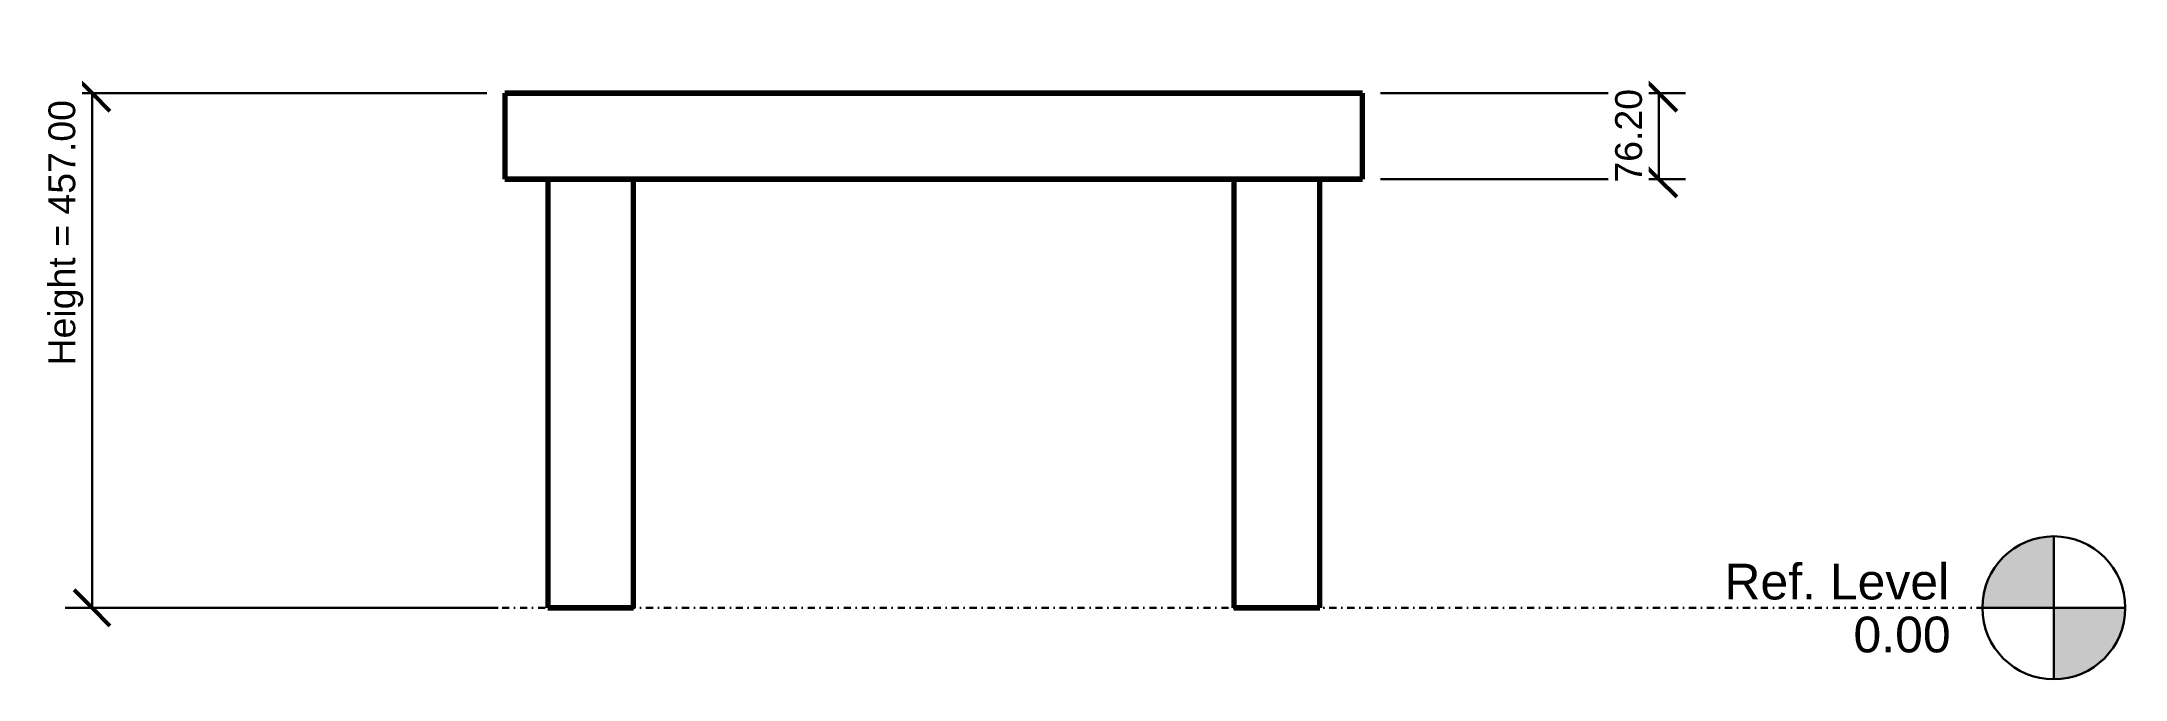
# Model space of a CAD drawing. Header units: millimetres. Extents: x -408 to 1443, y -64 to 503.
import ezdxf

# ---------------------------------------------------------------- set-up
doc = ezdxf.new("R2010")
doc.units = ezdxf.units.MM
doc.linetypes.add('Dash dot', pattern=[15.875, 6.35, -4.7625, 0, -4.7625])
for name, color, linetype, lineweight in [('A-ANNO-DIMS', 211, 'Continuous', 30), ('A-ANNO-DIMS-10', 211, 'Continuous', 30), ('A-FLOR-LEVL', 51, 'Continuous', 30), ('I-FURN', 30, 'Continuous', 70)]:
    doc.layers.add(name, color=color, linetype=linetype, lineweight=lineweight)
doc.styles.add('Arial', font='arial.ttf', dxfattribs={"height": 31.75})
doc.styles.add('Arial_1', font='arial.ttf', dxfattribs={"height": 23.8125})
doc.dimstyles.new('Linear', dxfattribs={"dimscale": 304.8, "dimtxt": 24.294927, "dimasz": 0.104167, "dimexe": 0.078125, "dimexo": 0.052083, "dimgap": 0.026042, "dimtad": 1, "dimrnd": 0.01, "dimzin": 0, "dimdsep": 46, "dimtxsty": 'Arial_1', "dimblk1": 'OBLIQUE', "dimblk2": 'OBLIQUE', "dimsah": 1, "dimcen": 0.09, "dimazin": 0, "dimtfac": 1, "dimtdec": 4, "dimtix": 1, "dimtmove": 0, "dimatfit": 3, "dimfxl": 1, "dimtvp": 1, "dimtfill": 1, "dimtolj": 1, "dimtzin": 0, "dimarcsym": 2})
doc.dimstyles.new('Linear_1', dxfattribs={"dimscale": 304.8, "dimtxt": 24.294927, "dimasz": 0.104167, "dimexe": 0.078125, "dimexo": 0.052083, "dimgap": 0.026042, "dimtad": 1, "dimrnd": 0.01, "dimzin": 0, "dimdsep": 46, "dimtxsty": 'Arial_1', "dimblk1": 'OBLIQUE', "dimblk2": 'OBLIQUE', "dimsah": 1, "dimcen": 0.09, "dimazin": 0, "dimtfac": 1, "dimtdec": 4, "dimtix": 1, "dimtmove": 2, "dimatfit": 3, "dimfxl": 1, "dimtvp": 1, "dimtfill": 1, "dimtolj": 1, "dimtzin": 0, "dimarcsym": 2})

# ---------------------------------------------------------------- blocks, each defined once
blk = doc.blocks.new('标高 - 6_35 mm-5855-Front')
at = {"layer": 'A-FLOR-LEVL'}
h = blk.add_hatch(color=256, dxfattribs=at)
edge = h.paths.add_edge_path(flags=0)
edge.add_line((1379.8, 0), (1316.3, 0))
edge.add_arc((1379.8, 0), 63.5, 90, 180, ccw=False)
edge.add_line((1379.8, 63.5), (1379.8, 0))
h = blk.add_hatch(color=256, dxfattribs=at)
edge = h.paths.add_edge_path(flags=0)
edge.add_line((1379.8, -63.5), (1379.8, 0))
edge.add_line((1379.8, 0), (1443.3, 0))
edge.add_arc((1379.8, 0), 63.5, 270, 360, ccw=False)
for p, q in [((1379.8, 0), (1379.8, 63.5)), ((1316.3, 0), (1379.8, 0)), ((1443.3, 0), (1379.8, 0)), ((1379.8, 0), (1379.8, -63.5))]:
    blk.add_line(p, q, dxfattribs=at)
blk.add_circle((1379.8, 0), 63.5, dxfattribs=at)
for start, end in [(90, 180), (270, 360)]:
    blk.add_arc((1379.8, 0), 63.5, start, end, dxfattribs=at)
blk = doc.blocks.new('DIMBLOCK1-Front')
at = {"layer": 'A-ANNO-DIMS-10', "lineweight": 50}
for p, q in [((1028.9, 457), (1013, 472.9)), ((1028.9, 457), (1044.8, 441.1)), ((1028.9, 380.8), (1013, 396.7)), ((1028.9, 380.8), (1044.8, 364.9))]:
    blk.add_line(p, q, dxfattribs=at)
at = {"layer": 'A-ANNO-DIMS-10'}
for p, q in [((781.6, 457), (1052.7, 457)), ((1028.9, 457), (781.6, 457)), ((1028.9, 457), (1028.9, 380.8)), ((781.6, 380.8), (1052.7, 380.8)), ((1028.9, 380.8), (781.6, 380.8))]:
    blk.add_line(p, q, dxfattribs=at)
at = {"layer": 'A-ANNO-DIMS-10', "color": 0, "insert": (990.1, 377.6), "char_height": 23.81, "width": 99.123, "attachment_point": 1, "rotation": 90, "line_spacing_factor": 0.941778, "style": 'Arial_1', "bg_fill": 3, "box_fill_scale": 1.25, "bg_fill_color": 9, "bg_fill_true_color": 13158600, "bg_fill_transparency": 0}
blk.add_mtext('76.20', dxfattribs=at)
blk = doc.blocks.new('_Oblique')
at = {"color": 0, "linetype": 'ByBlock', "lineweight": -2}
blk.add_line((-0.5, -0.5), (0.5, 0.5), dxfattribs=at)
blk = doc.blocks.new('DIMBLOCK2-Front')
at = {"layer": 'A-ANNO-DIMS-10', "lineweight": 50}
for p, q in [((-362.9, 457), (-378.8, 472.9)), ((-362.9, 457), (-347, 441.1)), ((-362.9, 0), (-378.8, 15.9)), ((-362.9, 0), (-347, -15.9))]:
    blk.add_line(p, q, dxfattribs=at)
at = {"layer": 'A-ANNO-DIMS-10'}
for p, q in [((-12.1, 457), (-386.7, 457)), ((-362.9, 457), (-362.9, 0)), ((-362.9, 457), (-12.1, 457)), ((-2.2, 0), (-386.7, 0)), ((-362.9, 0), (-2.2, 0))]:
    blk.add_line(p, q, dxfattribs=at)
at = {"layer": 'A-ANNO-DIMS-10', "color": 0, "insert": (-401.7, 215.2), "char_height": 23.812, "width": 281.672, "attachment_point": 1, "rotation": 90, "line_spacing_factor": 0.941778, "style": 'Arial_1', "bg_fill": 3, "box_fill_scale": 1.25, "bg_fill_color": 9, "bg_fill_true_color": 13158600, "bg_fill_transparency": 0}
blk.add_mtext('Height = 457.00', dxfattribs=at)

msp = doc.modelspace()

# ---------------------------------------------------------------- linework, layer by layer
at = {"layer": 'A-FLOR-LEVL', "linetype": 'Dash dot'}
msp.add_line((-158.464, 0), (1316.298, 0), dxfattribs=at)
at = {"layer": 'I-FURN'}
for p, q in [((3.734, 457), (3.734, 380.8)), ((54.534, 457), (3.734, 457)), ((3.734, 457), (54.534, 457)), ((714.934, 457), (54.534, 457)), ((54.534, 457), (714.934, 457)), ((714.934, 457), (765.734, 457)), ((765.734, 457), (714.934, 457)), ((765.734, 380.8), (765.734, 457)), ((54.534, 380.8), (3.734, 380.8)), ((3.734, 380.8), (54.534, 380.8)), ((41.834, 380.8), (41.834, 0)), ((41.834, 380.8), (41.834, 0)), ((41.834, 380.8), (118.034, 380.8)), ((118.034, 380.8), (41.834, 380.8)), ((41.834, 380.8), (118.034, 380.8)), ((118.034, 380.8), (41.834, 380.8)), ((714.934, 380.8), (54.534, 380.8)), ((54.534, 380.8), (714.934, 380.8)), ((118.034, 0), (118.034, 380.8)), ((118.034, 0), (118.034, 380.8)), ((651.434, 380.8), (651.434, 0)), ((651.434, 380.8), (651.434, 0)), ((651.434, 380.8), (727.634, 380.8)), ((727.634, 380.8), (651.434, 380.8)), ((651.434, 380.8), (727.634, 380.8)), ((727.634, 380.8), (651.434, 380.8)), ((714.934, 380.8), (765.734, 380.8)), ((765.734, 380.8), (714.934, 380.8)), ((727.634, 0), (727.634, 380.8)), ((727.634, 0), (727.634, 380.8)), ((41.834, 0), (118.034, 0)), ((118.034, 0), (41.834, 0)), ((41.834, 0), (118.034, 0)), ((118.034, 0), (41.834, 0)), ((651.434, 0), (727.634, 0)), ((727.634, 0), (651.434, 0)), ((651.434, 0), (727.634, 0)), ((727.634, 0), (651.434, 0))]:
    msp.add_line(p, q, dxfattribs=at)

# ---------------------------------------------------------------- block references
at = {"layer": 'A-FLOR-LEVL'}
msp.add_blockref('标高 - 6_35 mm-5855-Front', (0, 0), dxfattribs=at)

# ---------------------------------------------------------------- texts
at = {"layer": 'A-FLOR-LEVL', "char_height": 31.75, "attachment_point": 1, "style": 'Arial'}
for s, insert, width in [('Ref. Level', (1087.167, 39.161), 241.30794), ('0.00', (1201.823, -7.835), 104.21937)]:
    msp.add_mtext(s, dxfattribs=dict(at, insert=insert, width=width))

# ---------------------------------------------------------------- next in the draw order: dimensions: what is measured, and where the dimension line sits
at = {"layer": 'A-ANNO-DIMS'}
dim = msp.add_linear_dim(base=(-362.877, 0), p1=(3.734, 457), p2=(13.673, 0), angle=90, dimstyle='Linear_1', override={"dimpost": '<>', "dimfxl": 457.10808}, dxfattribs=at)
dim.commit()
dim.dimension.update_dxf_attribs({"geometry": 'DIMBLOCK2-Front', "text_midpoint": (-385.854, 356.03), "dimtype": 160, "text_rotation": 90})
dim = msp.add_linear_dim(base=(1028.902, 380.8), p1=(765.734, 457), p2=(765.734, 380.8), angle=90, dimstyle='Linear', override={"dimpost": '<>', "dimfxl": 76.2}, dxfattribs=at)
dim.commit()
dim.dimension.update_dxf_attribs({"geometry": 'DIMBLOCK1-Front', "text_midpoint": (1008.807, 418.9)})

doc.saveas('drawing.dxf')
